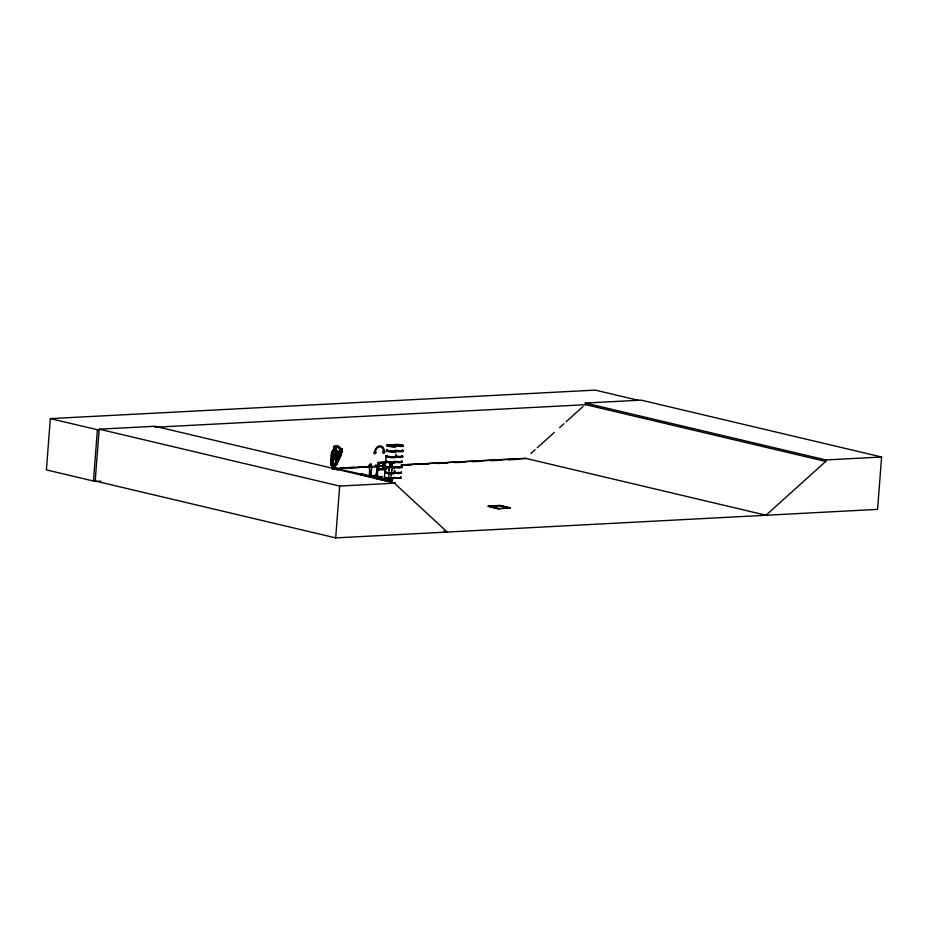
<?xml version="1.0" encoding="UTF-8"?>
<svg xmlns="http://www.w3.org/2000/svg" width="928" height="928" viewBox="0 0 928 928"><rect width="100%" height="100%" fill="white"/><g stroke="black" fill="none" stroke-linecap="round" stroke-linejoin="round"><path stroke-width="1.39" d="M332.34 452.017L331.203 464.65C333.024 462.225 329.231 462.446 330.983 464.731L331.598 452.075L330.948 464.731M389.052 470.31L388.797 480.194L390.734 480.101L391.79 470.16A2.598 1.902 -76.7 0 0 391.697 466.146L391.906 463.385A1.299 0.951 -76.7 0 0 391.036 462.144A1.299 0.951 -76.7 0 0 389.969 463.478L389.76 466.25A2.598 1.902 -76.7 0 0 389.052 470.31L389.157 470.334A2.598 1.902 -76.7 0 1 389.864 466.274L390.085 463.501A1.299 0.951 -76.7 0 1 391.152 462.179A1.299 0.951 -76.7 0 1 392.022 463.408L391.802 466.169A2.598 1.902 -76.7 0 1 391.894 470.183L391.79 470.16M336.864 470.032L337.978 468.779L338.082 469.997M331.389 464.696L332.305 451.855M337.084 454.534L337.525 451.797L335.762 448.642L333.802 448.758L332.688 452.11L332.514 454.546L333.651 456.402L334.927 456.332L336.319 454.326L335.785 448.746L333.825 448.839L331.621 452.133L332.259 452.133M336.504 462.515L335.785 464.383L336.261 458.768M332.131 463.339L330.971 465.044L335.6 454.616L338.708 451.808L340.669 451.704L339.439 456.344L336.214 458.072L335.646 456.541L336.771 451.762L337.467 451.774L337.27 454.581M336.435 458.815L336.11 464.418M336.736 454.616L336.992 451.576M336.783 458.745L336.62 464.394L336.957 458.78M638.406 400.316L595.219 390.108L50.344 418.609L46.4 469.904L95.166 481.435L100.885 481.133M97.347 430.29L93.438 481.156L95.387 481.052M95.166 481.435L99.18 429.177L154.953 426.265L395.444 483.152L395.374 484.114L447.226 532.057L877.575 509.379L881.6 457.017L641.109 400.13L585.336 403.054L585.22 404.55L825.711 461.436L825.827 459.94L585.336 403.054M332.375 468.988L332.92 464.58L333.001 468.988M332.595 469L332.932 464.731M332.653 468.86L332.92 464.592M332.943 468.965L332.758 464.708M333.86 468.837C333.894 462.782 335.716 463.165 334.451 468.942M334.219 468.93L334.776 464.673M334.857 468.918L335.194 464.615L334.196 464.568L335.136 464.638M443.862 531.257L447.308 532.057L335.681 537.892L339.671 486.063L99.18 429.177M363.138 474.452L362.314 474.417M363.637 474.95L366.514 475.066M363.776 474.602L361.201 474.556L363.15 474.278M363.788 474.428L365.388 474.962L364.774 474.916M371.386 476.261L368.799 476.122L368.857 475.414L368.636 476.308L371.386 476.261L371.432 475.554M371.409 464.394L371.339 466.471A1.728 1.264 -76.7 0 1 371.409 469.15L370.632 475.762L369.344 475.832L369.576 469.243A1.728 1.264 -76.7 0 1 370.052 466.54L370.318 464.267M369.75 476.354L368.706 475.426M370.191 476.308C369.193 474.243 371.56 474.196 370.864 476.296M370.272 476.319C369.669 474.254 371.409 475.136 370.005 475.101M370.574 476.215L370.516 474.904M370.782 476.273L370.898 474.776M370.98 476.667L371.583 475.542L370.098 475.066M374.529 475.704L379.703 476.679M375.527 465.288L375.573 466.494L375.527 465.288L377.104 465.241L376.234 476.354L376.884 476.319L377.406 469.452M374.924 478.268L378.102 477.537L379.494 478.14M376.304 476.342L377.162 465.694L377.951 465.694L378.102 466.598L376.884 466.506M382.243 476.528L376.42 477.143L382.278 476.563M377.244 466.587L377.162 465.694M377.742 466.517L377.812 465.659M376.988 466.714L376.664 476.458L378.334 462.446L386.524 462.086M378.554 462.585L377.998 470.009M377.545 478.512L377.499 477.827L391.512 481.284L377.487 477.966M378.392 469.324C378.601 472.99 378.496 460.102 379.111 463.153M385.282 462.898L378.276 463.258L379.123 462.608M378.23 478.129L378.102 477.537M379.018 476.69L373.508 475.797M380.248 478.883L384.563 479.068L381.663 479.219M380.445 478.361L376.594 478.291L379.517 477.874M381.872 478.697L380.468 478.094M381.547 478.906L383.264 479.045L378.96 478.848L381.884 478.43M384.436 477.189L384.784 472.654M385.677 461.054L386.025 456.518M385.503 465.589L385.445 466.436A4.93 0.708 4.4 0 0 389.806 467.747M387.742 480.924L388.066 479.579L387.985 480.646M388.994 481.597L389.261 479.927L389.412 480.982L391.86 480.855L392.173 479.776L392.08 481.261M390.189 480.948L389.806 478.79L391.001 478.952M391.245 481.458L392.057 481.11L390.642 480.774L390.526 479.451L390.433 480.518L391.86 480.855M390.955 480.866L391.129 478.628L391.082 480.901M394.528 472.514L394.725 470.16M395.769 456.379L395.966 454.012M498.591 508.811L488.256 506.027L499.867 505.412L510.203 507.86L498.556 508.892L488.824 506.502M505.006 507.071L499.832 505.505L509.6 507.813M370.632 475.762L371.409 469.15M339.764 452.11L338.871 455.555L337.131 456.669L337.49 454.476L339.81 452.156M370.028 466.61C367.65 461.332 369.646 472.306 370.168 464.452M389.957 479.138L390.932 478.836M391.245 478.651L389.818 479.161M378.322 462.585L386.698 462.132M390.456 478.929L390.827 479.416M334.474 449.245L333.546 453.479L334.08 454.708L335.449 453.374L335.553 451.936L335.112 449.198L334.416 449.222M337.316 468.663L336.76 467.898L335.866 469.29M340.936 454.175L336.18 464.754L341.411 454.291M331.192 464.186L333.129 465.346M332.27 465.38L333.21 465.172M331.122 465.056L335.971 454.418L331.528 465.032M331.47 464.847L335.971 454.418M336.284 464.754L340.611 454.152L341.295 454.268L340.622 451.658L338.662 451.832L336.539 454.523M331.041 465.044L336.725 464.696L341.295 454.268L340.216 456.982L337.05 459.731M336.47 464.499L337.189 462.991M334.393 457.295L336.11 454.523M340.124 456.912L341.295 454.268M377.012 475.554L370.956 475.855L376.768 475.554M361.642 474.463L371.652 476.632L361.804 474.243M369.425 476.748L369.796 475.635M371.026 476.679L360.226 474.428M374.993 478.291L389.168 481.4M375.306 478.268L375.898 478.245M387.858 480.112L377.499 477.827M390.839 478.987L389.818 478.918M385.862 463.49L384.262 465.253L384.134 466.935L385.468 468.524M385.364 462.179L382.719 464.893L382.51 467.48L384.772 469.916M370.365 464.058L371.432 464.197M530.862 453.525L535.131 449.686M537.266 447.772L554.318 432.402M559.642 427.599L563.911 423.76M566.034 421.834L583.097 406.476M766.018 515.214L825.711 461.436M333.581 446.809L334.173 446.38A7.262 5.069 81.9 0 1 340.309 448.746L340.738 449.535L342.223 448.723L342.374 452.504L339.277 450.776L340.762 449.952A6.218 4.338 81.9 0 0 335.147 447.25L334.01 447.702L333.581 446.809L334.799 446.287A7.262 5.069 81.9 0 1 340.947 448.653L341.365 449.442M334.208 446.716L334.637 447.621M340.738 449.535L342.223 448.723M339.277 450.776L340.762 449.952M370.307 465.357L371.304 465.798L370.806 467.109M330.925 464.858L336.725 464.719M334.01 447.702L334.509 447.342A6.218 4.338 81.9 0 1 340.135 450.045M388.623 445.359L388.855 445.382M388.82 445.359L389.377 445.324M393.495 446.507L393.971 446.681M394.446 446.438L393.437 446.496M394.829 446.588L393.785 446.496L394.516 446.507M400.884 446.194L400.316 446.09M400.525 445.997L401.511 446.217M383.241 478.86L381.652 478.755M375.341 478.28L378.079 477.804M389.563 481.562L375.179 477.955M330.612 464.684L336.551 464.383M377.278 476.424L378.021 466.807L376.861 466.714L377.441 466.854M395.514 444.918L395.711 444.906M396.082 444.999L395.525 444.988M400.606 445.939L401.163 445.939M331.4 462.828L331.586 462.875M401.395 446.194L400.629 446.09M331.679 463.559L332.073 463.339M337.096 459.708C333.813 461.958 334.184 453.49 335.194 459.812M154.883 427.228L585.788 404.678M378.264 463.2L378.844 463.095M377.313 465.728L377.951 465.694M340.564 468.014L355.018 467.248M357.906 467.097L369.472 466.494M378.137 466.042L382.475 465.821M401.256 464.835L425.824 463.548M428.713 463.397L443.166 462.643M447.505 462.411L461.958 461.657M464.847 461.506L479.289 460.752M482.189 460.601L496.631 459.847M499.531 459.696L525.538 458.328L766.586 515.353M332.468 468.594L383.044 465.949M401.824 464.963L526.106 458.467M375.434 466.459L377.012 466.413M333.268 468.976L340.495 468.605M349.183 468.153L359.31 467.619M366.548 467.236L376.675 466.714M401.279 465.427L411.406 464.893M420.082 464.441L428.771 463.988M437.448 463.524L447.574 463.002M454.813 462.62L464.94 462.098M472.178 461.715L482.305 461.181M490.993 460.729L501.12 460.195M508.358 459.824L518.485 459.29M385.99 468.918L377.789 469.336L386.176 468.965M377.766 470.02L386.118 469.661M362.21 474.046L360.389 474.521M364.727 474.649L362.778 474.927L365.272 474.8M377.081 475.298L370.991 475.82M371.525 476.435L369.727 476.725M376.466 477.108L382.278 476.806M389.157 481.261L392.068 481.11M825.827 459.94L881.6 457.017M339.671 486.063L395.444 483.152M488.221 506.456L499.832 505.841M510.203 507.86L498.591 508.474L488.256 506.027M393.971 446.426L394.261 446.577M331.737 463.548L335.878 463.072M376.814 476.331L377.452 466.633L376.872 466.39M338.384 469L384.389 479.44M335.82 448.653L337.456 451.82M385.387 462.26L382.661 464.858L382.58 467.434L384.714 469.904M379.042 463.304L378.52 470.055M331.458 455.346L333.14 458.536L331.447 455.393M379.97 476.957L373.81 475.496L379.703 476.922M390.526 479.451L392.173 479.776M507.581 507.674L510.168 508.289M387.846 479.59L389.493 479.915M383.148 478.732L384.563 479.068M375.19 477.688L391.256 481.481M50.344 418.609L99.11 430.14M95.19 481.006L335.681 537.892M339.903 450.683L342.374 452.504M341.597 448.816L341.748 452.586M402.137 456.24A4.93 0.708 4.4 0 1 401.024 457.005A4.93 0.708 4.4 0 1 395.05 456.611M402.474 456.773A4.86 0.696 4.4 0 1 400.444 457.342A4.86 0.696 4.4 0 1 395.061 456.936M401.685 460.996A4.837 0.684 4.4 0 1 400.583 461.738A4.837 0.684 4.4 0 1 394.736 461.355M402.578 450.579A4.93 0.708 4.4 0 1 401.453 451.344A4.93 0.708 4.4 0 1 395.479 450.95M402.497 450.915A4.86 0.696 4.4 0 1 401.383 451.658A4.86 0.696 4.4 0 1 395.49 451.275M402.16 455.95A4.93 0.708 4.4 0 1 401.035 456.715A4.93 0.708 4.4 0 1 395.073 456.321M402.601 450.289A4.93 0.708 4.4 0 1 401.476 451.054A4.93 0.708 4.4 0 1 395.502 450.66M402.566 449.964A4.86 0.696 4.4 0 1 401.453 450.706A4.86 0.696 4.4 0 1 395.572 450.324M402.126 455.625A4.86 0.696 4.4 0 1 401.464 456.344A4.86 0.696 4.4 0 1 396.268 456.158M401.325 472.584A4.93 0.708 4.4 0 1 399.272 473.152A4.93 0.708 4.4 0 1 393.808 472.746M401.232 472.909A4.86 0.696 4.4 0 1 399.202 473.477A4.86 0.696 4.4 0 1 393.82 473.071M390.259 478.222A4.837 0.684 4.4 0 0 393.588 477.491A4.837 0.684 4.4 0 0 399.342 477.874A4.837 0.684 4.4 0 0 400.444 477.131A4.872 0.696 4.4 0 1 399.365 478.001A4.872 0.696 4.4 0 1 393.46 477.618M401.627 461.831A4.837 0.684 4.4 0 1 400.525 462.573A4.837 0.684 4.4 0 1 394.667 462.202M400.455 477.12A4.837 0.696 4.4 0 1 399.353 477.862A4.837 0.696 4.4 0 1 393.495 477.479M400.455 477.456A4.86 0.696 4.4 0 1 399.342 478.198A4.86 0.696 4.4 0 1 393.449 477.816M401.302 471.958A4.86 0.696 4.4 0 1 399.284 472.526A4.86 0.696 4.4 0 1 393.89 472.132M401.348 472.294A4.93 0.708 4.4 0 1 399.295 472.862A4.93 0.708 4.4 0 1 393.832 472.456M401.325 466.1A4.86 0.696 4.4 0 1 400.212 466.842A4.86 0.696 4.4 0 1 394.33 466.471M401.256 467.051A4.86 0.696 4.4 0 1 400.583 467.77A4.86 0.696 4.4 0 1 395.398 467.584M401.337 466.714A4.93 0.708 4.4 0 1 400.664 467.445A4.93 0.708 4.4 0 1 395.398 467.26M401.36 466.424A4.93 0.708 4.4 0 1 400.687 467.155A4.93 0.708 4.4 0 1 395.421 466.97M395.2 456.936A4.86 0.696 4.4 0 1 391.222 457.643A4.86 0.696 4.4 0 1 386.268 456.356M395.282 456.599A4.93 0.708 4.4 0 1 390.607 457.272A4.93 0.708 4.4 0 1 386.79 455.892M394.841 461.657A4.86 0.696 4.4 0 1 390.224 462.318A4.86 0.696 4.4 0 1 386.454 460.961M386.5 460.659A4.837 0.684 4.4 0 0 390.247 462.005A4.837 0.684 4.4 0 0 394.829 461.355A4.837 0.696 4.4 0 1 390.247 461.993A4.837 0.696 4.4 0 1 386.489 460.648M395.722 450.938A4.93 0.708 4.4 0 1 391.048 451.611A4.93 0.708 4.4 0 1 387.22 450.231M395.688 456.182A4.86 0.696 4.4 0 1 390.665 456.646A4.86 0.696 4.4 0 1 386.338 455.404M395.641 451.275A4.86 0.696 4.4 0 1 391.662 451.982A4.86 0.696 4.4 0 1 386.698 450.695M395.305 456.309A4.93 0.708 4.4 0 1 391.268 457.028A4.93 0.708 4.4 0 1 386.245 455.729M395.746 450.648A4.93 0.708 4.4 0 1 391.071 451.321A4.93 0.708 4.4 0 1 387.243 449.941M395.711 450.324A4.86 0.696 4.4 0 1 391.094 450.985A4.86 0.696 4.4 0 1 387.324 449.616M393.959 473.071A4.86 0.696 4.4 0 1 390.607 473.814M389.342 473.732A4.86 0.696 4.4 0 1 385.572 472.364M394.04 472.735A4.93 0.708 4.4 0 1 390.642 473.489M389.366 473.408A4.93 0.708 4.4 0 1 385.549 472.027M389.006 478.14A4.837 0.684 4.4 0 1 384.714 476.911M394.771 462.19A4.837 0.684 4.4 0 1 390.189 462.852A4.837 0.684 4.4 0 1 386.442 461.494M394.829 461.9A4.872 0.696 4.4 0 1 390.201 462.562A4.872 0.696 4.4 0 1 386.431 461.204M394.899 467.283A4.93 0.708 4.4 0 1 392.3 467.863M394.029 472.12A4.86 0.696 4.4 0 1 390.676 472.862M389.424 472.781A4.86 0.696 4.4 0 1 385.654 471.412M394.806 467.608A4.86 0.696 4.4 0 1 392.242 468.176M389.783 468.072A4.86 0.696 4.4 0 1 385.456 466.83M394.064 472.445A4.93 0.708 4.4 0 1 390.665 473.199M389.389 473.118A4.93 0.708 4.4 0 1 385.572 471.737M394.922 466.993A4.93 0.708 4.4 0 1 392.312 467.573M389.83 467.457A4.93 0.708 4.4 0 1 385.445 466.204M394.887 466.656A4.86 0.696 4.4 0 1 391.117 467.202M389.853 467.12A4.86 0.696 4.4 0 1 385.538 465.879M338.43 457.469L337.862 457.666L337.746 456.008L335.6 457.794L337.595 455.648L337.467 453.664L338.128 455.207L340.17 453.525L338.268 455.59L338.43 457.469M332.352 464.592L332.027 468.872L332.41 464.603M376.06 452.435L374.773 454.001L373.717 452.562L374.529 452.516A6.554 4.791 -76.7 0 1 379.9 445.8A6.554 4.791 -76.7 0 1 384.285 452.006L385.085 451.971L383.728 453.525L382.591 452.098L383.392 452.052A5.464 4.002 -76.7 0 0 379.738 446.867A5.464 4.002 -76.7 0 0 375.248 452.481L376.06 452.435M335.089 458.328L333.129 458.432L335.112 458.409M336.458 463.501L331.946 463.768L336.458 463.501M395.931 445.579A4.86 0.696 4.4 0 0 403.436 445.602A4.86 0.696 4.4 0 0 396.418 444.408A4.86 0.696 4.4 0 0 395.931 445.579M395.908 446.066A4.837 0.684 4.4 0 0 403.367 446.09A4.837 0.684 4.4 0 0 396.395 444.906A4.837 0.684 4.4 0 0 395.908 446.066M400.583 462.074A4.86 0.696 4.4 0 0 401.696 461.332A4.86 0.696 4.4 0 1 400.583 462.121A4.86 0.696 4.4 0 1 394.69 461.738A4.86 0.696 4.4 0 0 400.583 462.074M395.908 445.788A4.872 0.696 4.4 0 0 403.436 445.811A4.872 0.696 4.4 0 0 396.407 444.616A4.872 0.696 4.4 0 0 395.908 445.788M389.076 445.939A4.86 0.696 4.4 0 0 396.581 445.962A4.86 0.696 4.4 0 0 389.563 444.767A4.86 0.696 4.4 0 0 389.076 445.939M389.076 445.962A4.86 0.696 4.4 0 0 396.581 445.985A4.86 0.696 4.4 0 0 389.563 444.802A4.86 0.696 4.4 0 0 389.076 445.962M389.052 446.426A4.837 0.684 4.4 0 0 396.511 446.449A4.837 0.684 4.4 0 0 389.54 445.266A4.837 0.684 4.4 0 0 389.052 446.426M389.052 446.148A4.872 0.696 4.4 0 0 396.581 446.171A4.872 0.696 4.4 0 0 389.551 444.976A4.872 0.696 4.4 0 0 389.052 446.148M390.247 478.535A4.86 0.696 4.4 0 0 392.88 477.595A4.86 0.696 4.4 0 1 390.247 478.558M384.656 477.212A4.86 0.696 4.4 0 0 388.983 478.454A4.86 0.696 4.4 0 1 384.656 477.247"/></g></svg>
